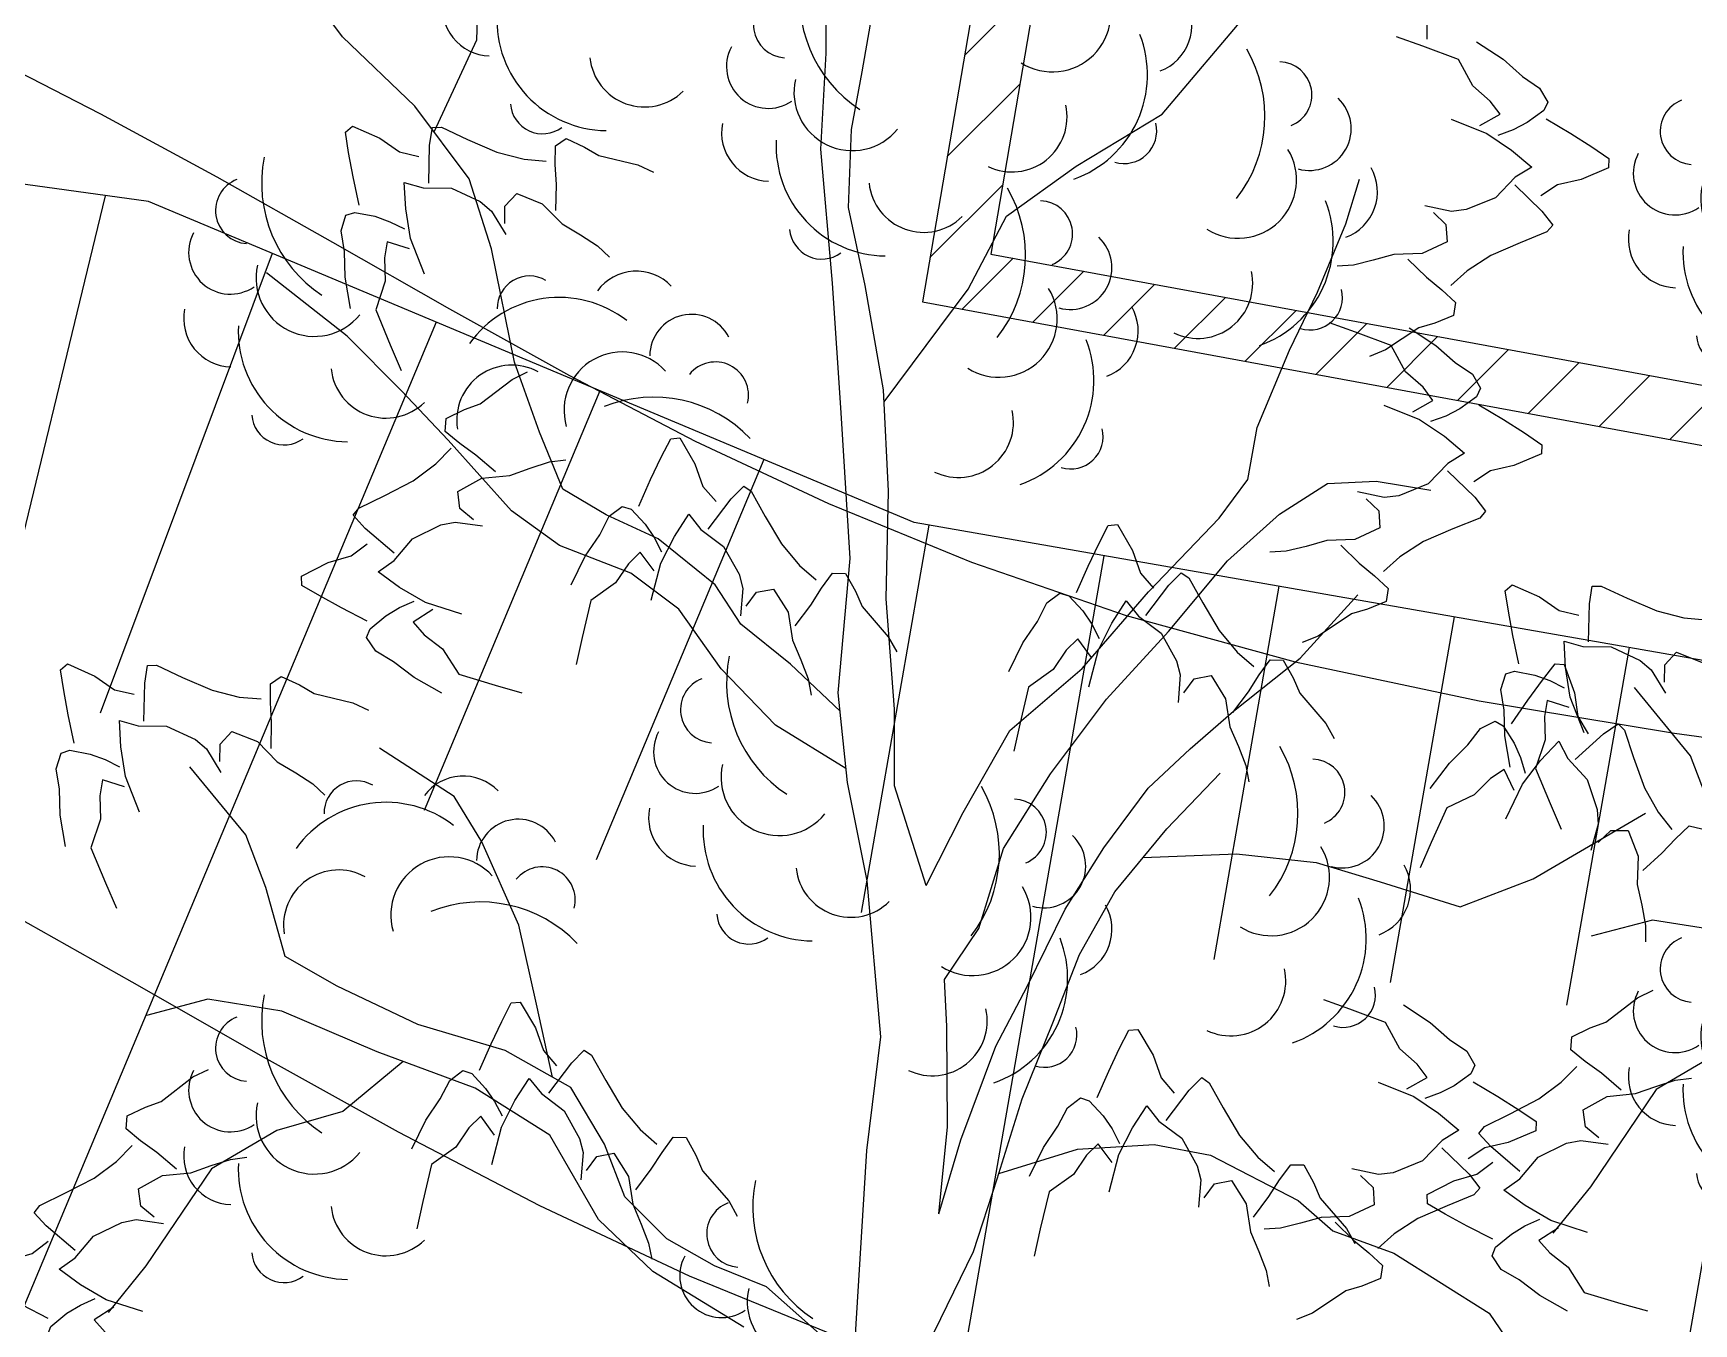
# Model space of a CAD drawing. Extents: x 524954 to 526204, y 9523489 to 9524010.
# Drawn here: x 525935.4 to 525942.4, y 9523756.75 to 9523762.2 of the extents above; entities that cross this region are included whole.
import ezdxf

# ---------------------------------------------------------------- set-up
doc = ezdxf.new("R2010")
doc.units = 0
doc.linetypes.add('ACAD_ISO12W100', pattern=[21, 12, -3, 0, -3, 0, -3])
for name, color, linetype in [('Arbre', 34, 'ACAD_ISO12W100'), ('Cloture', 7, 'Continuous'), ('CN_01_00', 3, 'Continuous'), ('CN_10_00', 1, 'Continuous'), ('Haut_Talus', 30, 'Continuous'), ('Murs', 1, 'Continuous'), ('Talus', 2, 'Continuous')]:
    doc.layers.add(name, color=color, linetype=linetype)

# ---------------------------------------------------------------- blocks, each defined once
blk = doc.blocks.new('v088')
at = {"linetype": 'Continuous'}
for p, q in [((-1.8121, 9.0349), (-1.7966, 9.483)), ((-0.337, 8.9787), (-0.339, 9.3704)), ((-0.1861, 8.901), (-0.1306, 9.2193)), ((-2.3783, 9.048), (-2.4742, 9.1766)), ((1.08, 8.7222), (1.4442, 9.1527)), ((-2.0737, 8.7558), (-2.3783, 9.048)), ((2.1801, 9.009), (2.0697, 9.0483)), ((2.1964, 9.1077), (2.1964, 9.0385)), ((-1.992, 8.6473), (-1.8121, 9.0349)), ((-0.3597, 8.574), (-0.337, 8.9787)), ((2.3301, 8.953), (2.1801, 9.009)), ((2.4064, 9.0272), (2.519, 8.9533)), ((-0.2308, 8.6575), (-0.1861, 8.901)), ((2.3912, 8.8412), (2.3301, 8.953)), ((2.519, 8.9533), (2.6006, 8.8814)), ((2.4646, 8.7765), (2.3912, 8.8412)), ((2.6006, 8.8814), (2.6731, 8.832)), ((2.6731, 8.832), (2.7077, 8.7725)), ((2.5067, 8.7213), (2.4646, 8.7765)), ((2.7077, 8.7725), (2.6907, 8.7368)), ((-1.8434, 8.4497), (-2.0737, 8.7558)), ((0.7177, 8.5032), (1.08, 8.7222)), ((2.2998, 8.7005), (2.4501, 8.6406)), ((2.421, 8.6735), (2.5067, 8.7213)), ((2.6907, 8.7368), (2.6207, 8.6861)), ((2.7005, 8.7027), (2.8047, 8.6399)), ((-2.3661, 8.6466), (-2.3369, 8.6719)), ((-2.3527, 8.5599), (-2.3661, 8.6466)), ((-2.3369, 8.6719), (-2.2212, 8.6209)), ((-2.2212, 8.6209), (-2.1379, 8.5634)), ((-2.0108, 8.5916), (-1.9993, 8.6654)), ((-1.9993, 8.6654), (-1.9613, 8.6665)), ((-1.9613, 8.6665), (-1.8509, 8.6153)), ((-1.4801, 8.5879), (-1.4347, 8.6192)), ((-1.4347, 8.6192), (-1.3575, 8.5833)), ((-0.2426, 8.3277), (-0.2308, 8.6575)), ((2.4501, 8.6406), (2.5548, 8.5702)), ((2.5609, 8.6554), (2.4969, 8.632)), ((2.6207, 8.6861), (2.5609, 8.6554)), ((2.8047, 8.6399), (2.8931, 8.5838)), ((-2.3334, 8.4571), (-2.3527, 8.5599)), ((-2.1379, 8.5634), (-2.0557, 8.544)), ((-2.0143, 8.4309), (-2.0108, 8.5916)), ((-1.8509, 8.6153), (-1.7269, 8.5617)), ((-1.7269, 8.5617), (-1.6118, 8.5324)), ((-1.4805, 8.509), (-1.4801, 8.5879)), ((-1.3575, 8.5833), (-1.2966, 8.547)), ((-0.3105, 8.0091), (-0.3597, 8.574)), ((2.5548, 8.5702), (2.6402, 8.4985)), ((2.8931, 8.5838), (2.9656, 8.5345)), ((-1.6118, 8.5324), (-1.519, 8.5242)), ((-1.4754, 8.4248), (-1.4805, 8.509)), ((-1.2966, 8.547), (-1.1322, 8.5082)), ((-1.1322, 8.5082), (-1.066, 8.4775)), ((0.4236, 8.2918), (0.7177, 8.5032)), ((2.6402, 8.4985), (2.5697, 8.4555)), ((2.9641, 8.4958), (2.8478, 8.4461)), ((2.9656, 8.5345), (2.9641, 8.4958)), ((-2.3082, 8.3381), (-2.3334, 8.4571)), ((-2.1178, 8.4334), (-2.0382, 8.4112)), ((-2.1118, 8.322), (-2.1178, 8.4334)), ((-2.0382, 8.4112), (-1.9184, 8.4092)), ((-1.9184, 8.4092), (-1.7971, 8.3529)), ((-1.7501, 8.1531), (-1.8434, 8.4497)), ((-1.4776, 8.3159), (-1.4754, 8.4248)), ((1.8546, 8.2596), (1.9129, 8.4473)), ((2.5697, 8.4555), (2.4865, 8.3693)), ((2.5678, 8.4245), (2.6828, 8.3123)), ((2.749, 8.4244), (2.6787, 8.3776)), ((2.8478, 8.4461), (2.749, 8.4244)), ((-1.7971, 8.3529), (-1.7497, 8.3134)), ((-1.6931, 8.3341), (-1.643, 8.3873)), ((-1.643, 8.3873), (-1.5356, 8.3441)), ((-1.5356, 8.3441), (-1.4515, 8.2595)), ((2.4865, 8.3693), (2.3625, 8.3191)), ((-2.384, 8.2298), (-2.3641, 8.2956)), ((-2.3641, 8.2956), (-2.3264, 8.3076)), ((-2.3264, 8.3076), (-2.2415, 8.291)), ((-2.2415, 8.291), (-2.1783, 8.2684)), ((-2.1783, 8.2684), (-2.1175, 8.2375)), ((-2.0919, 8.1974), (-2.1118, 8.322)), ((-1.7497, 8.3134), (-1.6897, 8.2145)), ((-1.6937, 8.2606), (-1.6931, 8.3341)), ((-0.1735, 7.9995), (-0.2426, 8.3277)), ((0.2621, 7.9837), (0.4236, 8.2918)), ((2.3013, 8.3113), (2.188, 8.335)), ((2.2245, 8.3065), (2.2778, 8.2559)), ((2.3625, 8.3191), (2.3013, 8.3113)), ((2.6828, 8.3123), (2.7289, 8.2536)), ((-2.3706, 8.1431), (-2.384, 8.2298)), ((-1.4515, 8.2595), (-1.374, 8.2128)), ((-1.374, 8.2128), (-1.3019, 8.1659)), ((1.7363, 7.971), (1.8546, 8.2596)), ((2.2778, 8.2559), (2.2824, 8.183)), ((2.7037, 8.225), (2.591, 8.1793)), ((2.7289, 8.2536), (2.7037, 8.225)), ((-2.3674, 8.0343), (-2.3706, 8.1431)), ((-2.1895, 8.1837), (-2.2011, 8.1153)), ((-2.0961, 8.1537), (-2.1895, 8.1837)), ((-2.0331, 8.0467), (-2.0919, 8.1974)), ((-1.6531, 7.6763), (-1.7501, 8.1531)), ((-1.3019, 8.1659), (-1.2515, 8.1184)), ((2.0584, 8.1303), (1.9713, 8.1055)), ((2.1776, 8.1339), (2.0584, 8.1303)), ((2.2824, 8.183), (2.1776, 8.1339)), ((2.591, 8.1793), (2.4672, 8.1253)), ((-2.2011, 8.1153), (-2.1982, 8.0174)), ((1.8878, 8.0848), (1.8187, 8.0804)), ((1.9713, 8.1055), (1.8878, 8.0848)), ((2.1174, 8.1109), (2.1954, 8.0349)), ((2.3672, 8.0611), (2.2979, 7.9989)), ((2.4672, 8.1253), (2.3672, 8.0611)), ((-2.3581, 7.786), (-2.6995, 8.0525)), ((-2.3445, 7.9016), (-2.3674, 8.0343)), ((-2.1982, 8.0174), (-2.2383, 7.8966)), ((-0.2742, 7.4626), (-0.3105, 8.0091)), ((-0.0959, 7.5596), (-0.1735, 7.9995)), ((2.1954, 8.0349), (2.2605, 7.9811)), ((-0.0934, 7.5087), (0.2621, 7.9837)), ((1.617, 7.726), (1.7363, 7.971)), ((2.2605, 7.9811), (2.3179, 7.927)), ((2.3179, 7.927), (2.3098, 7.8725)), ((-2.2383, 7.8966), (-2.1768, 7.7487)), ((2.3098, 7.8725), (2.2308, 7.8405)), ((-2.1294, 7.5544), (-2.3581, 7.786)), ((1.8965, 7.8022), (1.7861, 7.8414)), ((2.0465, 7.7461), (1.8965, 7.8022)), ((2.1627, 7.8208), (2.0222, 7.7271)), ((2.1227, 7.8203), (2.2353, 7.7465)), ((2.2308, 7.8405), (2.1627, 7.8208)), ((-2.1768, 7.7487), (-2.1302, 7.6412)), ((1.4808, 7.3998), (1.617, 7.726)), ((2.0222, 7.7271), (1.9545, 7.6997)), ((2.1075, 7.6343), (2.0465, 7.7461)), ((2.2353, 7.7465), (2.3169, 7.6746)), ((-1.5474, 7.38), (-1.6531, 7.6763)), ((2.3169, 7.6746), (2.3894, 7.6252)), ((-1.7972, 7.4997), (-1.6632, 7.6026)), ((-1.6632, 7.6026), (-1.5976, 7.6345)), ((2.1809, 7.5696), (2.1075, 7.6343)), ((2.223, 7.5144), (2.1809, 7.5696)), ((2.3894, 7.6252), (2.424, 7.5657)), ((-1.9323, 7.3471), (-2.1294, 7.5544)), ((-1.8638, 7.4754), (-1.7972, 7.4997)), ((-0.0745, 7.1309), (-0.0959, 7.5596)), ((2.1373, 7.4666), (2.223, 7.5144)), ((2.407, 7.5299), (2.337, 7.4793)), ((2.424, 7.5657), (2.407, 7.5299)), ((-1.9448, 7.3833), (-1.9404, 7.4382)), ((-1.9404, 7.4382), (-1.8638, 7.4754)), ((-0.2365, 6.8477), (-0.2742, 7.4626)), ((2.0162, 7.4937), (2.1664, 7.4338)), ((2.1664, 7.4338), (2.2711, 7.3633)), ((2.2772, 7.4485), (2.2132, 7.4252)), ((2.337, 7.4793), (2.2772, 7.4485)), ((2.4169, 7.4959), (2.521, 7.4331)), ((2.521, 7.4331), (2.6094, 7.377)), ((-1.8839, 7.3331), (-1.9448, 7.3833)), ((-1.4491, 7.1395), (-1.5474, 7.38)), ((1.4418, 7.1813), (1.4808, 7.3998)), ((2.2711, 7.3633), (2.3565, 7.2916)), ((2.6094, 7.377), (2.6819, 7.3276)), ((-1.985, 7.2461), (-1.9201, 7.3129)), ((-1.6648, 7.048), (-1.9323, 7.3471)), ((-1.8154, 7.2839), (-1.8839, 7.3331)), ((-1.0336, 7.2746), (-0.9936, 7.3527)), ((-0.9936, 7.3527), (-0.9551, 7.3561)), ((-0.9551, 7.3561), (-0.8913, 7.2468)), ((2.3565, 7.2916), (2.286, 7.2486)), ((2.6805, 7.289), (2.5641, 7.2392)), ((2.6819, 7.3276), (2.6805, 7.289)), ((-2.0805, 7.1754), (-1.985, 7.2461)), ((-1.7325, 7.2133), (-1.8154, 7.2839)), ((-1.6722, 7.1979), (-1.587, 7.2285)), ((-1.587, 7.2285), (-1.5051, 7.2548)), ((-1.5051, 7.2548), (-1.4365, 7.2638)), ((-1.0783, 7.18), (-1.0336, 7.2746)), ((-0.8913, 7.2468), (-0.8575, 7.1514)), ((2.286, 7.2486), (2.2028, 7.1624)), ((2.2841, 7.2177), (2.3991, 7.1055)), ((2.4653, 7.2176), (2.395, 7.1707)), ((2.5641, 7.2392), (2.4653, 7.2176)), ((-2.2004, 7.1132), (-2.0805, 7.1754)), ((-1.8923, 7.1303), (-1.791, 7.1862)), ((-1.791, 7.1862), (-1.6722, 7.1979)), ((-1.1277, 7.0688), (-1.0783, 7.18)), ((-0.8575, 7.1514), (-0.8023, 7.0875)), ((-0.7381, 7.0997), (-0.6855, 7.1528)), ((-0.6855, 7.1528), (-0.654, 7.1313)), ((1.3209, 7.0171), (1.4418, 7.1813)), ((1.5755, 7.0348), (1.778, 7.1634)), ((1.778, 7.1634), (1.983, 7.1739)), ((1.983, 7.1739), (2.2139, 7.1352)), ((2.2028, 7.1624), (2.0788, 7.1122)), ((-2.3098, 7.06), (-2.2004, 7.1132)), ((-1.8828, 7.0578), (-1.8923, 7.1303)), ((-1.2665, 7.0314), (-1.4491, 7.1395)), ((-0.8351, 6.9716), (-0.7381, 7.0997)), ((-0.654, 7.1313), (-0.5947, 7.0251)), ((-0.0837, 6.6768), (-0.0745, 7.1309)), ((2.0176, 7.1045), (1.9044, 7.1282)), ((1.9408, 7.0996), (1.9941, 7.049)), ((2.0788, 7.1122), (2.0176, 7.1045)), ((2.3991, 7.1055), (2.4452, 7.0467)), ((-2.333, 7.0298), (-2.3098, 7.06)), ((-2.283, 6.9743), (-2.333, 7.0298)), ((-1.8262, 7.0109), (-1.8828, 7.0578)), ((-1.4628, 6.9029), (-1.6648, 7.048)), ((-1.2925, 6.9474), (-1.2526, 7.0255)), ((-1.0467, 6.9303), (-1.2665, 7.0314)), ((-1.2526, 7.0255), (-1.1978, 7.0672)), ((-1.1978, 7.0672), (-1.1602, 7.0548)), ((-1.1602, 7.0548), (-1.1012, 6.9916)), ((-0.978, 6.9406), (-0.9175, 7.0343)), ((-0.9175, 7.0343), (-0.8661, 6.9697)), ((-0.5947, 7.0251), (-0.5257, 6.909)), ((1.0227, 6.7061), (1.3209, 7.0171)), ((1.3557, 6.8374), (1.5755, 7.0348)), ((1.9941, 7.049), (1.9988, 6.9761)), ((2.4201, 7.0181), (2.3073, 6.9725)), ((2.4452, 7.0467), (2.4201, 7.0181)), ((-2.1607, 6.8701), (-2.283, 6.9743)), ((-2.0833, 6.9307), (-1.963, 6.9891)), ((-1.963, 6.9891), (-1.9025, 7.0009)), ((-1.9025, 7.0009), (-1.7879, 6.9849)), ((-1.3538, 6.8575), (-1.2925, 6.9474)), ((-1.1012, 6.9916), (-1.0633, 6.9361)), ((-1.0349, 6.828), (-0.978, 6.9406)), ((-0.8661, 6.9697), (-0.7702, 6.8978)), ((0.8128, 6.9092), (0.8527, 6.9872)), ((0.8527, 6.9872), (0.8913, 6.9906)), ((0.8913, 6.9906), (0.9551, 6.8814)), ((1.9988, 6.9761), (1.8939, 6.9271)), ((2.3073, 6.9725), (2.1835, 6.9184)), ((-2.3415, 6.858), (-2.2745, 6.9095)), ((-2.1606, 6.8391), (-2.0833, 6.9307)), ((-1.1618, 6.7848), (-1.4628, 6.9029)), ((-1.122, 6.8741), (-1.1715, 6.8255)), ((-1.0639, 6.7951), (-1.122, 6.8741)), ((-1.0633, 6.9361), (-1.0322, 6.8755)), ((-0.8063, 6.7363), (-1.0467, 6.9303)), ((-0.7702, 6.8978), (-0.705, 6.781)), ((-0.5257, 6.909), (-0.4496, 6.8178)), ((0.7681, 6.8145), (0.8128, 6.9092)), ((0.9551, 6.8814), (0.9888, 6.786)), ((1.6041, 6.8779), (1.535, 6.8736)), ((1.6876, 6.8986), (1.6041, 6.8779)), ((1.7747, 6.9234), (1.6876, 6.8986)), ((1.8939, 6.9271), (1.7747, 6.9234)), ((1.8337, 6.904), (1.9118, 6.828)), ((2.1835, 6.9184), (2.0835, 6.8543)), ((-2.5514, 6.7723), (-2.4387, 6.8298)), ((-2.4387, 6.8298), (-2.3415, 6.858)), ((-2.228, 6.7914), (-2.1606, 6.8391)), ((-1.413, 6.7366), (-1.3538, 6.8575)), ((-1.1715, 6.8255), (-1.2266, 6.7446)), ((-1.0757, 6.6715), (-1.0349, 6.828)), ((-0.4496, 6.8178), (-0.3793, 6.7567)), ((-0.2869, 6.2807), (-0.2365, 6.8477)), ((0.7187, 6.7034), (0.7681, 6.8145)), ((1.107, 6.54), (1.3557, 6.8374)), ((1.9118, 6.828), (1.9768, 6.7743)), ((2.0835, 6.8543), (2.0142, 6.7921)), ((-2.5502, 6.7337), (-2.5514, 6.7723)), ((-2.4746, 6.6893), (-2.5502, 6.7337)), ((-2.1379, 6.7256), (-2.228, 6.7914)), ((-1.2266, 6.7446), (-1.3299, 6.6702)), ((-0.9597, 6.6336), (-1.1618, 6.7848)), ((-0.6972, 6.5707), (-0.8063, 6.7363)), ((-0.705, 6.781), (-0.6897, 6.7213)), ((-0.357, 6.7218), (-0.3104, 6.7855)), ((-0.3104, 6.7855), (-0.2553, 6.7842)), ((-0.2553, 6.7842), (-0.2138, 6.7099)), ((0.9888, 6.786), (1.0441, 6.7221)), ((1.0112, 6.6062), (1.1083, 6.7343)), ((1.1083, 6.7343), (1.1609, 6.7873)), ((1.1609, 6.7873), (1.1923, 6.7659)), ((1.1923, 6.7659), (1.2517, 6.6597)), ((1.9768, 6.7743), (2.0342, 6.7201)), ((-2.3827, 6.6392), (-2.4746, 6.6893)), ((-2.1384, 6.6402), (-2.076, 6.6678)), ((-2.0288, 6.6624), (-2.1379, 6.7256)), ((-1.8748, 6.6127), (-2.0288, 6.6624)), ((-1.3299, 6.6702), (-1.3669, 6.5144)), ((-0.6897, 6.7213), (-0.6991, 6.6059)), ((-0.6753, 6.6457), (-0.6318, 6.7049)), ((-0.6318, 6.7049), (-0.56, 6.7185)), ((-0.56, 6.7185), (-0.4983, 6.6206)), ((-0.4022, 6.6506), (-0.357, 6.7218)), ((-0.2138, 6.7099), (-0.1857, 6.6447)), ((-0.0491, 6.2111), (-0.0837, 6.6768)), ((0.5538, 6.582), (0.5938, 6.6601)), ((0.5938, 6.6601), (0.6485, 6.7018)), ((0.6485, 6.7018), (0.6861, 6.6893)), ((0.6861, 6.6893), (0.7451, 6.6262)), ((0.7433, 6.3831), (1.0227, 6.7061)), ((0.8684, 6.5752), (0.9289, 6.6689)), ((0.9289, 6.6689), (0.9803, 6.6043)), ((1.2517, 6.6597), (1.3207, 6.5436)), ((1.6628, 6.4272), (1.906, 6.6935)), ((2.0261, 6.6656), (1.9472, 6.6337)), ((2.0342, 6.7201), (2.0261, 6.6656)), ((-2.2745, 6.5836), (-2.3827, 6.6392)), ((-2.2624, 6.5503), (-2.1959, 6.6055)), ((-2.1959, 6.6055), (-2.1384, 6.6402)), ((-1.9976, 6.6315), (-2.0798, 6.5781)), ((-0.7803, 6.3824), (-0.9597, 6.6336)), ((-0.4983, 6.6206), (-0.4798, 6.5027)), ((-0.4679, 6.5637), (-0.4022, 6.6506)), ((-0.1857, 6.6447), (-0.0753, 6.5169)), ((0.7451, 6.6262), (0.7831, 6.5707)), ((0.9803, 6.6043), (1.0762, 6.5324)), ((1.879, 6.6139), (1.7385, 6.5203)), ((1.9472, 6.6337), (1.879, 6.6139)), ((-2.2769, 6.5134), (-2.2624, 6.5503)), ((-2.0798, 6.5781), (-2.0342, 6.5259)), ((-2.0342, 6.5259), (-1.9565, 6.4662)), ((-0.4884, 6.4009), (-0.6972, 6.5707)), ((-0.0753, 6.5169), (-0.0397, 6.4532)), ((0.4926, 6.4921), (0.5538, 6.582)), ((0.7831, 6.5707), (0.8142, 6.5101)), ((0.8114, 6.4626), (0.8684, 6.5752)), ((0.8455, 6.2546), (1.107, 6.54)), ((1.0762, 6.5324), (1.1414, 6.4156)), ((1.3207, 6.5436), (1.3968, 6.4523)), ((1.7385, 6.5203), (1.6708, 6.4929)), ((-2.2384, 6.4564), (-2.2769, 6.5134)), ((-2.1628, 6.412), (-2.2384, 6.4564)), ((-1.9565, 6.4662), (-1.8881, 6.3588)), ((-1.3669, 6.5144), (-1.3922, 6.3999)), ((-0.4798, 6.5027), (-0.4444, 6.4194)), ((0.4333, 6.3712), (0.4926, 6.4921)), ((0.6749, 6.4601), (0.6198, 6.3792)), ((0.7244, 6.5087), (0.6749, 6.4601)), ((0.7824, 6.4297), (0.7244, 6.5087)), ((0.7707, 6.306), (0.8114, 6.4626)), ((1.3968, 6.4523), (1.4671, 6.3913)), ((-3.5682, 6.3771), (-3.539, 6.4025)), ((-3.5548, 6.2904), (-3.5682, 6.3771)), ((-3.539, 6.4025), (-3.4232, 6.3514)), ((-3.2129, 6.3221), (-3.2014, 6.3959)), ((-3.2014, 6.3959), (-3.1633, 6.397)), ((-3.1633, 6.397), (-3.053, 6.3458)), ((-2.0765, 6.3457), (-2.1628, 6.412)), ((-0.5514, 6.1446), (-0.7803, 6.3824)), ((-0.2789, 6.2036), (-0.4884, 6.4009)), ((-0.4444, 6.4194), (-0.4135, 6.3391)), ((0.4379, 6.1217), (0.7433, 6.3831)), ((0.6198, 6.3792), (0.5164, 6.3047)), ((1.1414, 6.4156), (1.1567, 6.3559)), ((1.3814, 6.2037), (1.6628, 6.4272)), ((1.4894, 6.3564), (1.536, 6.4201)), ((1.536, 6.4201), (1.5911, 6.4188)), ((1.5911, 6.4188), (1.6326, 6.3444)), ((2.6849, 6.3343), (2.7388, 6.4036)), ((2.7388, 6.4036), (2.7772, 6.3997)), ((2.7772, 6.3997), (2.8196, 6.2805)), ((-3.4232, 6.3514), (-3.3399, 6.2939)), ((-3.2164, 6.1615), (-3.2129, 6.3221)), ((-3.053, 6.3458), (-2.929, 6.2922)), ((-2.6826, 6.2395), (-2.6821, 6.3185)), ((-2.6821, 6.3185), (-2.6368, 6.3497)), ((-2.6368, 6.3497), (-2.5596, 6.3138)), ((-2.5596, 6.3138), (-2.4986, 6.2775)), ((-1.9592, 6.2797), (-2.0765, 6.3457)), ((-1.8881, 6.3588), (-1.7347, 6.313)), ((-1.7347, 6.313), (-1.6219, 6.2812)), ((-0.4135, 6.3391), (-0.4006, 6.2711)), ((1.1567, 6.3559), (1.1472, 6.2405)), ((1.171, 6.2803), (1.2146, 6.3394)), ((1.2146, 6.3394), (1.2864, 6.3531)), ((1.2864, 6.3531), (1.3481, 6.2552)), ((1.4442, 6.2852), (1.4894, 6.3564)), ((1.6326, 6.3444), (1.6606, 6.2793)), ((2.6234, 6.2497), (2.6849, 6.3343)), ((-3.5355, 6.1876), (-3.5548, 6.2904)), ((-3.3399, 6.2939), (-3.2577, 6.2746)), ((-2.929, 6.2922), (-2.8139, 6.2629)), ((-2.8139, 6.2629), (-2.7211, 6.2547)), ((-2.6774, 6.1553), (-2.6826, 6.2395)), ((-2.4986, 6.2775), (-2.3343, 6.2387)), ((-2.3343, 6.2387), (-2.2681, 6.208)), ((-0.2479, 5.9022), (-0.2869, 6.2807)), ((0.5164, 6.3047), (0.4795, 6.1489)), ((0.6096, 5.9388), (0.8455, 6.2546)), ((1.3481, 6.2552), (1.3665, 6.1373)), ((1.3784, 6.1983), (1.4442, 6.2852)), ((1.6606, 6.2793), (1.771, 6.1515)), ((2.5541, 6.1497), (2.6234, 6.2497)), ((2.8196, 6.2805), (2.8349, 6.1805)), ((-3.5103, 6.0686), (-3.5355, 6.1876)), ((-0.0486, 5.8877), (-0.0491, 6.2111)), ((1.1982, 6.0444), (1.3814, 6.2037)), ((2.8349, 6.1805), (2.8773, 6.1074)), ((-3.3198, 6.1639), (-3.2403, 6.1417)), ((-3.3139, 6.0525), (-3.3198, 6.1639)), ((-3.2403, 6.1417), (-3.1205, 6.1398)), ((-3.1205, 6.1398), (-2.9991, 6.0834)), ((-2.8952, 6.0647), (-2.845, 6.1178)), ((-2.845, 6.1178), (-2.7377, 6.0747)), ((-2.6797, 6.0464), (-2.6774, 6.1553)), ((-0.2539, 5.9607), (-0.5514, 6.1446)), ((0.2399, 5.7756), (0.4379, 6.1217)), ((0.4795, 6.1489), (0.4542, 6.0345)), ((1.3665, 6.1373), (1.4019, 6.054)), ((1.771, 6.1515), (1.8066, 6.0878)), ((2.3695, 6.0612), (2.4234, 6.1305)), ((2.4234, 6.1305), (2.4849, 6.1612)), ((2.4849, 6.1612), (2.5195, 6.142)), ((2.5195, 6.142), (2.5657, 6.0689)), ((2.8234, 5.9997), (2.9427, 6.1074)), ((2.9427, 6.1074), (3.0042, 6.1497)), ((3.0042, 6.1497), (3.0311, 6.1228)), ((3.0311, 6.1228), (3.0696, 6.0074)), ((-3.5861, 5.9603), (-3.5662, 6.0262)), ((-3.5662, 6.0262), (-3.5284, 6.0381)), ((-3.5284, 6.0381), (-3.4436, 6.0215)), ((-3.294, 5.9279), (-3.3139, 6.0525)), ((-2.9991, 6.0834), (-2.9517, 6.044)), ((-2.9517, 6.044), (-2.8917, 5.945)), ((-2.8958, 5.9912), (-2.8952, 6.0647)), ((-2.7377, 6.0747), (-2.6536, 5.99)), ((-1.9071, 5.8427), (-2.2223, 6.0475)), ((1.0213, 5.879), (1.1982, 6.0444)), ((1.4019, 6.054), (1.4328, 5.9737)), ((2.2926, 5.9843), (2.3695, 6.0612)), ((2.5657, 6.0689), (2.5926, 6.0074)), ((2.6772, 5.9958), (2.7542, 6.0766)), ((2.7542, 6.0766), (2.7926, 6.0035)), ((-3.5727, 5.8736), (-3.5861, 5.9603)), ((-3.4436, 6.0215), (-3.3804, 5.9989)), ((-3.3804, 5.9989), (-3.3196, 5.968)), ((-2.7868, 5.6812), (-3.0229, 5.9686)), ((-2.6536, 5.99), (-2.576, 5.9433)), ((1.4328, 5.9737), (1.4458, 5.9057)), ((2.2118, 5.8766), (2.2926, 5.9843)), ((2.5234, 5.9574), (2.4657, 5.9189)), ((2.5657, 5.8689), (2.5234, 5.9574)), ((2.5926, 6.0074), (2.6118, 5.942)), ((2.6003, 5.8958), (2.6772, 5.9958)), ((2.7926, 6.0035), (2.8734, 5.9151)), ((3.0696, 6.0074), (3.1158, 5.8804)), ((-3.3915, 5.9142), (-3.4031, 5.8459)), ((-3.2981, 5.8843), (-3.3915, 5.9142)), ((-3.2352, 5.7773), (-3.294, 5.9279)), ((-2.576, 5.9433), (-2.5039, 5.8964)), ((-2.5039, 5.8964), (-2.4536, 5.8489)), ((-0.1646, 5.4873), (-0.2479, 5.9022)), ((0.0846, 5.4676), (-0.0486, 5.8877)), ((0.4109, 5.6237), (0.6096, 5.9388)), ((1.0995, 5.7065), (1.3247, 5.9413)), ((2.4657, 5.9189), (2.3964, 5.8497)), ((2.5311, 5.7497), (2.6003, 5.8958)), ((2.8734, 5.9151), (2.9157, 5.7881)), ((-3.5695, 5.7648), (-3.5727, 5.8736)), ((-3.4031, 5.8459), (-3.4003, 5.748)), ((-1.7911, 5.6523), (-1.9071, 5.8427)), ((0.8338, 5.6263), (1.0213, 5.879)), ((2.3964, 5.8497), (2.281, 5.7958)), ((3.1158, 5.8804), (3.1734, 5.7766)), ((-3.5466, 5.6322), (-3.5695, 5.7648)), ((-3.4003, 5.748), (-3.4403, 5.6271)), ((0.0846, 5.4676), (0.2399, 5.7756)), ((2.281, 5.7958), (2.2156, 5.6496)), ((2.6462, 5.4963), (3.1193, 5.7735)), ((2.9157, 5.7881), (2.9196, 5.7266)), ((3.1734, 5.7766), (3.2311, 5.7035)), ((-2.7013, 5.4591), (-2.7868, 5.6812)), ((0.8812, 5.4407), (1.0995, 5.7065)), ((2.9196, 5.7266), (2.8888, 5.615)), ((2.9196, 5.6496), (2.9734, 5.6996)), ((2.9734, 5.6996), (3.0465, 5.6996)), ((3.0465, 5.6996), (3.0888, 5.5919)), ((3.2465, 5.665), (3.3042, 5.7189)), ((3.3042, 5.7189), (3.3581, 5.7073)), ((-3.4403, 5.6271), (-3.3789, 5.4792)), ((-1.6346, 5.3011), (-1.7911, 5.6523)), ((0.3061, 5.2857), (0.4109, 5.6237)), ((0.6713, 5.3679), (0.8338, 5.6263)), ((2.2156, 5.6496), (2.1695, 5.5419)), ((3.1888, 5.6035), (3.2465, 5.665)), ((1.0006, 5.5861), (1.394, 5.6007)), ((1.394, 5.6007), (1.7306, 5.5642)), ((1.7306, 5.5642), (1.9997, 5.4827)), ((3.0888, 5.5919), (3.085, 5.4727)), ((3.1081, 5.5304), (3.1888, 5.6035)), ((-3.3789, 5.4792), (-3.3323, 5.3717)), ((-0.1073, 4.8293), (-0.1646, 5.4873)), ((1.9997, 5.4827), (2.3377, 5.3779)), ((2.3377, 5.3779), (2.6462, 5.4963)), ((3.085, 5.4727), (3.1042, 5.3842)), ((-2.6206, 5.1685), (-2.7013, 5.4591)), ((0.7312, 5.1764), (0.8812, 5.4407)), ((0.5102, 5.0412), (0.6713, 5.3679)), ((3.1042, 5.3842), (3.1196, 5.2996)), ((-1.5592, 4.9668), (-1.6346, 5.3011)), ((0.1613, 5.0712), (0.3061, 5.2857)), ((3.1196, 5.2996), (3.1196, 5.2304)), ((-2.4003, 5.0425), (-2.6206, 5.1685)), ((0.6191, 4.888), (0.7312, 5.1764)), ((0.1717, 4.8724), (0.1613, 5.0712)), ((-2.9464, 4.9876), (-3.2062, 4.92)), ((-2.6344, 4.9381), (-2.9464, 4.9876)), ((-2.0611, 4.8817), (-2.4003, 5.0425)), ((-1.6668, 4.9726), (-1.6283, 4.976)), ((-1.6283, 4.976), (-1.5645, 4.8667)), ((0.3786, 4.7897), (0.5102, 5.0412)), ((1.8724, 4.9461), (1.762, 4.9854)), ((-2.2328, 4.7662), (-2.6344, 4.9381)), ((-1.7068, 4.8945), (-1.6668, 4.9726)), ((-1.4917, 4.6586), (-1.5592, 4.9668)), ((2.0224, 4.89), (1.8724, 4.9461)), ((2.0987, 4.9642), (2.2113, 4.8904)), ((-1.6919, 4.7713), (-2.0611, 4.8817)), ((-1.7514, 4.7999), (-1.7068, 4.8945)), ((-1.5645, 4.8667), (-1.5307, 4.7714)), ((0.1743, 4.4496), (0.1717, 4.8724)), ((0.489, 4.5681), (0.6191, 4.888)), ((0.8993, 4.7791), (0.9393, 4.8572)), ((0.9393, 4.8572), (0.9778, 4.8606)), ((0.9778, 4.8606), (1.0416, 4.7513)), ((2.0834, 4.7783), (2.0224, 4.89)), ((2.2113, 4.8904), (2.2929, 4.8185)), ((-1.8192, 4.6131), (-2.2328, 4.7662)), ((-1.8008, 4.6887), (-1.7514, 4.7999)), ((-1.415, 4.6154), (-1.6919, 4.7713)), ((-1.5307, 4.7714), (-1.4755, 4.7074)), ((-1.4112, 4.7196), (-1.3587, 4.7727)), ((-1.3587, 4.7727), (-1.3272, 4.7513)), ((-0.1657, 4.3492), (-0.1073, 4.8293)), ((0.2314, 4.3948), (0.3786, 4.7897)), ((0.8546, 4.6845), (0.8993, 4.7791)), ((2.1569, 4.7135), (2.0834, 4.7783)), ((2.2929, 4.8185), (2.3654, 4.7691)), ((2.3654, 4.7691), (2.4, 4.7096)), ((-2.1227, 4.7254), (-2.3768, 4.5144)), ((-1.5083, 4.5916), (-1.4112, 4.7196)), ((-1.3272, 4.7513), (-1.2679, 4.6451)), ((1.0416, 4.7513), (1.0754, 4.656)), ((2.1989, 4.6584), (2.1569, 4.7135)), ((2.4, 4.7096), (2.383, 4.6739)), ((-3.1435, 4.5571), (-3.0095, 4.66)), ((-3.0095, 4.66), (-2.9439, 4.6918)), ((-1.9657, 4.5674), (-1.9257, 4.6454)), ((-1.9257, 4.6454), (-1.871, 4.6871)), ((-1.871, 4.6871), (-1.8334, 4.6747)), ((-1.8334, 4.6747), (-1.7744, 4.6115)), ((-1.6512, 4.5605), (-1.5907, 4.6542)), ((-1.5907, 4.6542), (-1.5392, 4.5896)), ((-1.2679, 4.6451), (-1.1988, 4.529)), ((0.8053, 4.5733), (0.8546, 4.6845)), ((1.0754, 4.656), (1.1306, 4.592)), ((1.1948, 4.6042), (1.2474, 4.6573)), ((1.2474, 4.6573), (1.2789, 4.6359)), ((1.2789, 4.6359), (1.3382, 4.5297)), ((1.9921, 4.6376), (2.1424, 4.5777)), ((2.1133, 4.6106), (2.1989, 4.6584)), ((2.383, 4.6739), (2.3129, 4.6232)), ((2.3928, 4.6398), (2.497, 4.577)), ((-3.2101, 4.5328), (-3.1435, 4.5571)), ((-2.0269, 4.4774), (-1.9657, 4.5674)), ((-1.5041, 4.4145), (-1.8192, 4.6131)), ((-1.7744, 4.6115), (-1.7365, 4.5561)), ((-1.7365, 4.5561), (-1.7054, 4.4954)), ((-1.7081, 4.4479), (-1.6512, 4.5605)), ((-1.5392, 4.5896), (-1.4434, 4.5178)), ((-1.2732, 4.3758), (-1.415, 4.6154)), ((0.3841, 4.2301), (0.489, 4.5681)), ((0.6804, 4.53), (0.7351, 4.5718)), ((0.7351, 4.5718), (0.7727, 4.5593)), ((0.7727, 4.5593), (0.8317, 4.4961)), ((1.0978, 4.4762), (1.1948, 4.6042)), ((2.1424, 4.5777), (2.247, 4.5072)), ((2.2532, 4.5924), (2.1892, 4.5691)), ((2.3129, 4.6232), (2.2532, 4.5924)), ((2.497, 4.577), (2.5853, 4.5209)), ((-3.2911, 4.4407), (-3.2867, 4.4956)), ((-3.2867, 4.4956), (-3.2101, 4.5328)), ((-2.3768, 4.5144), (-2.655, 4.434)), ((-1.7952, 4.494), (-1.8447, 4.4455)), ((-1.7371, 4.415), (-1.7952, 4.494)), ((-1.4434, 4.5178), (-1.3781, 4.401)), ((-1.1988, 4.529), (-1.1228, 4.4377)), ((0.6404, 4.452), (0.6804, 4.53)), ((0.8317, 4.4961), (0.8696, 4.4407)), ((0.9549, 4.4451), (1.0154, 4.5388)), ((1.0154, 4.5388), (1.0668, 4.4742)), ((1.3382, 4.5297), (1.4072, 4.4136)), ((2.247, 4.5072), (2.3325, 4.4356)), ((2.5853, 4.5209), (2.6578, 4.4715)), ((-3.2303, 4.3905), (-3.2911, 4.4407)), ((-2.655, 4.434), (-2.9315, 4.2727)), ((-2.0862, 4.3565), (-2.0269, 4.4774)), ((-1.8447, 4.4455), (-1.8998, 4.3645)), ((-1.7488, 4.2914), (-1.7081, 4.4479)), ((-1.2976, 4.0581), (-1.5041, 4.4145)), ((-1.1228, 4.4377), (-1.0524, 4.3767)), ((0.1384, 4.0819), (0.1743, 4.4496)), ((0.5791, 4.362), (0.6404, 4.452)), ((0.8696, 4.4407), (0.9007, 4.38)), ((0.898, 4.3325), (0.9549, 4.4451)), ((1.0668, 4.4742), (1.1627, 4.4024)), ((2.3325, 4.4356), (2.262, 4.3926)), ((2.6564, 4.4329), (2.5401, 4.3831)), ((2.6578, 4.4715), (2.6564, 4.4329)), ((-3.3314, 4.3035), (-3.2664, 4.3702)), ((-3.1617, 4.3413), (-3.2303, 4.3905)), ((-1.8998, 4.3645), (-2.0031, 4.2901)), ((-1.3781, 4.401), (-1.3629, 4.3412)), ((-1.1877, 4.1537), (-1.2732, 4.3758)), ((-1.0302, 4.3418), (-0.9835, 4.4054)), ((-0.9835, 4.4054), (-0.9285, 4.4041)), ((-0.9285, 4.4041), (-0.8869, 4.3298)), ((-0.2169, 3.5272), (-0.1657, 4.3492)), ((0.1384, 4.0819), (0.2314, 4.3948)), ((0.3911, 4.2526), (0.7235, 4.3553)), ((0.5199, 4.2411), (0.5791, 4.362)), ((0.7235, 4.3553), (1.0465, 4.3745)), ((0.8109, 4.3786), (0.7614, 4.3301)), ((0.869, 4.2996), (0.8109, 4.3786)), ((1.0465, 4.3745), (1.2838, 4.3297)), ((1.1627, 4.4024), (1.228, 4.2856)), ((1.4072, 4.4136), (1.4833, 4.3223)), ((2.262, 4.3926), (2.1788, 4.3064)), ((2.2601, 4.3616), (2.3751, 4.2494)), ((2.4412, 4.3615), (2.371, 4.3146)), ((2.5401, 4.3831), (2.4412, 4.3615)), ((-3.4268, 4.2328), (-3.3314, 4.3035)), ((-3.0788, 4.2707), (-3.1617, 4.3413)), ((-3.0186, 4.2553), (-2.9333, 4.2859)), ((-2.9333, 4.2859), (-2.8514, 4.3121)), ((-2.8514, 4.3121), (-2.7828, 4.3211)), ((-2.0031, 4.2901), (-2.0401, 4.1343)), ((-1.3629, 4.3412), (-1.3723, 4.2259)), ((-1.3485, 4.2656), (-1.3049, 4.3248)), ((-1.3049, 4.3248), (-1.2331, 4.3384)), ((-1.2331, 4.3384), (-1.1715, 4.2405)), ((-1.0754, 4.2705), (-1.0302, 4.3418)), ((-0.8869, 4.3298), (-0.8589, 4.2646)), ((0.7614, 4.3301), (0.7063, 4.2491)), ((0.8572, 4.176), (0.898, 4.3325)), ((1.228, 4.2856), (1.2432, 4.2258)), ((1.2838, 4.3297), (1.6547, 4.1385)), ((1.4833, 4.3223), (1.5536, 4.2613)), ((1.5759, 4.2264), (1.6226, 4.29)), ((1.6226, 4.29), (1.6776, 4.2887)), ((1.6776, 4.2887), (1.7191, 4.2144)), ((2.1788, 4.3064), (2.0548, 4.2561)), ((-3.5467, 4.1705), (-3.4268, 4.2328)), ((-3.2386, 4.1877), (-3.1373, 4.2436)), ((-2.9315, 4.2727), (-3.209, 3.8627)), ((-3.1373, 4.2436), (-3.0186, 4.2553)), ((-1.1715, 4.2405), (-1.153, 4.1227)), ((-1.1411, 4.1837), (-1.0754, 4.2705)), ((-0.8589, 4.2646), (-0.7485, 4.1368)), ((0.2848, 3.9233), (0.3841, 4.2301)), ((0.7063, 4.2491), (0.603, 4.1747)), ((1.2432, 4.2258), (1.2338, 4.1105)), ((1.2576, 4.1502), (1.3011, 4.2094)), ((1.3011, 4.2094), (1.373, 4.223)), ((1.373, 4.223), (1.4346, 4.1251)), ((1.5307, 4.1551), (1.5759, 4.2264)), ((1.7191, 4.2144), (1.7472, 4.1493)), ((1.9936, 4.2484), (1.8803, 4.2721)), ((1.9168, 4.2436), (1.9701, 4.193)), ((2.0548, 4.2561), (1.9936, 4.2484)), ((2.3751, 4.2494), (2.4212, 4.1906)), ((-3.6561, 4.1174), (-3.5467, 4.1705)), ((-3.2291, 4.1152), (-3.2386, 4.1877)), ((-2.0401, 4.1343), (-2.0653, 4.0199)), ((-1.0099, 3.9771), (-1.1877, 4.1537)), ((-0.7485, 4.1368), (-0.7129, 4.0731)), ((0.603, 4.1747), (0.566, 4.0189)), ((1.465, 4.0683), (1.5307, 4.1551)), ((1.6547, 4.1385), (1.8004, 4.0109)), ((1.7472, 4.1493), (1.8576, 4.0214)), ((1.9701, 4.193), (1.9747, 4.12)), ((2.396, 4.1621), (2.2833, 4.1164)), ((2.4212, 4.1906), (2.396, 4.1621)), ((-3.6793, 4.0872), (-3.6561, 4.1174)), ((-3.6294, 4.0317), (-3.6793, 4.0872)), ((-3.1725, 4.0683), (-3.2291, 4.1152)), ((-1.153, 4.1227), (-1.1176, 4.0393)), ((1.4346, 4.1251), (1.4531, 4.0073)), ((1.7506, 4.0673), (1.6636, 4.0426)), ((1.8699, 4.071), (1.7506, 4.0673)), ((1.9747, 4.12), (1.8699, 4.071)), ((2.2833, 4.1164), (2.1595, 4.0623)), ((-3.5071, 3.9275), (-3.6294, 4.0317)), ((-3.4297, 3.988), (-3.3093, 4.0465)), ((-3.3093, 4.0465), (-3.2488, 4.0583)), ((-3.2488, 4.0583), (-3.1342, 4.0423)), ((-1.0692, 3.839), (-1.2976, 4.0581)), ((-1.1176, 4.0393), (-1.0867, 3.9591)), ((0.566, 4.0189), (0.5407, 3.9045)), ((1.4531, 4.0073), (1.4885, 3.9239)), ((1.5801, 4.0219), (1.511, 4.0175)), ((1.6636, 4.0426), (1.5801, 4.0219)), ((1.8004, 4.0109), (2.0573, 3.9168)), ((1.8097, 4.0479), (1.8877, 3.9719)), ((1.8576, 4.0214), (1.8932, 3.9577)), ((2.0595, 3.9982), (1.9902, 3.936)), ((2.1595, 4.0623), (2.0595, 3.9982)), ((-3.6878, 3.9154), (-3.6208, 3.9668)), ((-3.5069, 3.8964), (-3.4297, 3.988)), ((-1.0867, 3.9591), (-1.0738, 3.891)), ((-0.8085, 3.8631), (-1.0099, 3.9771)), ((1.8877, 3.9719), (1.9528, 3.9182)), ((-3.8977, 3.8297), (-3.785, 3.8871)), ((-3.785, 3.8871), (-3.6878, 3.9154)), ((-3.5743, 3.8488), (-3.5069, 3.8964)), ((-3.209, 3.8627), (-3.3666, 3.6666)), ((-0.589, 3.7744), (-0.8085, 3.8631)), ((0.1177, 3.584), (0.2848, 3.9233)), ((1.4885, 3.9239), (1.5194, 3.8437)), ((1.9528, 3.9182), (2.0102, 3.864)), ((2.0102, 3.864), (2.002, 3.8096)), ((2.0573, 3.9168), (2.4606, 3.664)), ((-3.8965, 3.791), (-3.8977, 3.8297)), ((-3.8209, 3.7466), (-3.8965, 3.791)), ((-3.4842, 3.783), (-3.5743, 3.8488)), ((-0.6849, 3.6045), (-1.0692, 3.839)), ((1.5194, 3.8437), (1.5323, 3.7756)), ((2.002, 3.8096), (1.9231, 3.7776)), ((-3.729, 3.6966), (-3.8209, 3.7466)), ((-3.4847, 3.6976), (-3.4223, 3.7252)), ((-3.3751, 3.7197), (-3.4842, 3.783)), ((-3.2212, 3.6701), (-3.3751, 3.7197)), ((-0.2343, 3.4611), (-0.589, 3.7744)), ((1.855, 3.7579), (1.7144, 3.6642)), ((1.9231, 3.7776), (1.855, 3.7579)), ((-3.6208, 3.641), (-3.729, 3.6966)), ((-3.6087, 3.6076), (-3.5422, 3.6629)), ((-3.5422, 3.6629), (-3.4847, 3.6976)), ((-3.3439, 3.6889), (-3.4261, 3.6355)), ((1.7144, 3.6642), (1.6468, 3.6368)), ((2.4606, 3.664), (2.589, 3.4739)), ((-3.6232, 3.5708), (-3.6087, 3.6076)), ((-3.4261, 3.6355), (-3.3805, 3.5833)), ((-3.3805, 3.5833), (-3.3028, 3.5236)), ((-3.5847, 3.5138), (-3.6232, 3.5708)), ((-3.5091, 3.4694), (-3.5847, 3.5138)), ((-3.3028, 3.5236), (-3.2344, 3.4162)), ((-3.4228, 3.4031), (-3.5091, 3.4694)), ((-3.3055, 3.337), (-3.4228, 3.4031)), ((-3.2344, 3.4162), (-3.081, 3.3703)), ((-3.081, 3.3703), (-2.9682, 3.3386))]:
    blk.add_line(p, q, dxfattribs=at)
for centre, major_axis, start_param, end_param in [((0.1148, 9.2139), (-0.3995, 0.3995), 0.587708, 1.773422), ((0.617, 9.1466), (-0.1741, 0.1741), 1.793126, 4.475865), ((-1.7527, 9.1724), (-0.1445, 0.1445), 0.590553, 2.325666), ((-0.5045, 9.0993), (0.099, 0.099), 1.149268, 3.862844), ((1.0008, 9.0963), (-0.1445, 0.1445), 2.713295, 4.448408), ((-1.2605, 9.1191), (0.3298, 0.3298), 2.307735, 3.914618), ((0.5518, 8.8878), (-0.3298, 0.3298), 2.69514, 4.302022), ((-0.5819, 8.9225), (0.1246, 0.1246), 1.864761, 4.52862), ((0.9486, 8.7133), (-0.3995, 0.3995), 3.265538, 4.451253), ((-1.1039, 8.9843), (0.1641, 0.1641), 2.463212, 4.701636), ((1.5719, 8.8034), (0.099, 0.099), 4.31771, 7.031286), ((-0.2273, 8.8143), (0.1741, 0.1741), 2.133893, 4.816631), ((-1.5338, 8.7756), (0.0964, 0.0964), 2.435534, 4.557933), ((0.4467, 8.71), (-0.1641, 0.1641), 1.908121, 4.146545), ((1.7019, 8.6608), (0.1246, 0.1246), 3.651933, 6.315792), ((-0.5746, 8.6435), (0.1445, 0.1445), 2.161349, 3.896462), ((0.9208, 8.6502), (0.0964, 0.0964), 3.62262, 5.745019), ((-0.0825, 8.5902), (0.3298, 0.3298), 2.307735, 3.914618), ((1.4008, 8.4446), (0.1741, 0.1741), 3.363922, 6.046661), ((-2.1547, 8.4302), (0.3995, 0.3995), 2.158504, 3.344219), ((1.7845, 8.3943), (-0.1445, 0.1445), 2.713295, 4.448408), ((-2.774, 8.3155), (-0.099, 0.099), -0.421529, 2.292047), ((0.0741, 8.4554), (0.1641, 0.1641), 2.463212, 4.701636), ((-0.0612, 8.1267), (-0.3995, 0.3995), 3.265538, 4.451253), ((0.5622, 8.2168), (0.099, 0.099), 4.31771, 7.031286), ((1.3355, 8.1858), (-0.3298, 0.3298), 2.69514, 4.302022), ((-2.8514, 8.1388), (-0.1246, 0.1246), 0.293965, 2.957824), ((-0.3558, 8.2467), (0.0964, 0.0964), 2.435534, 4.557933), ((0.6922, 8.0742), (-0.1246, 0.1246), 2.081137, 4.744996), ((-2.4968, 8.0306), (0.1741, 0.1741), 2.133893, 4.816631), ((-1.1385, 7.8551), (-0.1445, 0.1445), 4.692823, 6.427936), ((1.2305, 8.008), (0.1641, 0.1641), 3.478918, 5.717341), ((-1.5891, 7.9031), (0.0964, 0.0964), 0.254619, 2.377018), ((-1.4642, 7.4823), (0.3298, 0.3298), 0.12682, 1.733702), ((0.391, 7.858), (0.1741, 0.1741), 3.363922, 6.046661), ((1.7045, 7.9482), (-0.0964, 0.0964), 2.051824, 4.174223), ((-2.8441, 7.8598), (-0.1445, 0.1445), 0.590553, 2.325666), ((-0.9057, 7.7012), (0.1246, 0.1246), 5.967031, 8.63089), ((0.7748, 7.8077), (-0.1445, 0.1445), 2.713295, 4.448408), ((-2.352, 7.8064), (0.3298, 0.3298), 2.307735, 3.914618), ((-1.1975, 7.4726), (-0.1741, 0.1741), 4.665366, 7.348105), ((0.3258, 7.5992), (0.3298, 0.3298), 4.265936, 5.872819), ((-2.1954, 7.6717), (0.1641, 0.1641), 2.463212, 4.701636), ((-1.6643, 7.4312), (-0.1641, 0.1641), -1.288499, 0.949924), ((-0.8052, 7.5365), (-0.099, 0.099), 3.680741, 6.394318), ((-1.0661, 6.9632), (-0.3995, 0.3995), 4.689978, 5.875693), ((-2.6253, 7.463), (0.0964, 0.0964), 2.435534, 4.557933), ((0.2207, 7.4214), (0.1641, 0.1641), 3.478918, 5.717341), ((0.6948, 7.3616), (-0.0964, 0.0964), 2.051824, 4.174223), ((-0.1929, 6.3242), (-0.3995, 0.3995), 0.587708, 1.773422), ((-0.8122, 6.2095), (-0.099, 0.099), -0.421529, 2.292047), ((-0.8896, 6.0328), (0.1246, 0.1246), 1.864761, 4.52862), ((1.088, 5.7707), (-0.3995, 0.3995), 3.265538, 4.451253), ((-0.535, 5.9246), (0.1741, 0.1741), 2.133893, 4.816631), ((1.7113, 5.8608), (0.099, 0.099), 4.31771, 7.031286), ((-2.32, 5.773), (0.0964, 0.0964), 0.254619, 2.377018), ((-1.8693, 5.7251), (0.1445, 0.1445), 6.263619, 7.998733), ((-2.1951, 5.3523), (0.3298, 0.3298), 0.12682, 1.733702), ((-0.1718, 5.6024), (0.3995, 0.3995), 4.836335, 6.022049), ((0.4516, 5.6925), (0.099, 0.099), 4.31771, 7.031286), ((1.8413, 5.7182), (-0.1246, 0.1246), 2.081137, 4.744996), ((-1.6366, 5.5711), (-0.1246, 0.1246), 4.396235, 7.060094), ((-0.8824, 5.7538), (-0.1445, 0.1445), 0.590553, 2.325666), ((-0.3902, 5.7004), (0.3298, 0.3298), 2.307735, 3.914618), ((0.5816, 5.5499), (0.1246, 0.1246), 3.651933, 6.315792), ((-1.9284, 5.3425), (0.1741, 0.1741), 6.236163, 8.918901), ((1.5402, 5.502), (0.1741, 0.1741), 3.363922, 6.046661), ((-2.3952, 5.3012), (-0.1641, 0.1641), -1.288499, 0.949924), ((-1.536, 5.4064), (0.099, 0.099), 5.251538, 7.965114), ((-0.2336, 5.5657), (-0.1641, 0.1641), 0.892416, 3.130839), ((1.924, 5.4517), (-0.1445, 0.1445), 2.713295, 4.448408), ((-1.7969, 4.8332), (0.3995, 0.3995), 6.260774, 7.446489), ((0.2804, 5.3337), (0.1741, 0.1741), 3.363922, 6.046661), ((1.4749, 5.2432), (0.3298, 0.3298), 4.265936, 5.872819), ((-0.6635, 5.357), (0.0964, 0.0964), 2.435534, 4.557933), ((0.6642, 5.2834), (-0.1445, 0.1445), 2.713295, 4.448408), ((0.2152, 5.0749), (-0.3298, 0.3298), 2.69514, 4.302022), ((1.3699, 5.0654), (-0.1641, 0.1641), 1.908121, 4.146545), ((-2.1547, 4.8961), (-0.3995, 0.3995), 0.587708, 1.773422), ((1.844, 5.0056), (-0.0964, 0.0964), 2.051824, 4.174223), ((-2.774, 4.7815), (-0.099, 0.099), -0.421529, 2.292047), ((0.1101, 4.8971), (-0.1641, 0.1641), 1.908121, 4.146545), ((0.5842, 4.8373), (0.0964, 0.0964), 3.62262, 5.745019), ((-2.8514, 4.6047), (-0.1246, 0.1246), 0.293965, 2.957824), ((-2.4968, 4.4965), (0.1741, 0.1741), 2.133893, 4.816631), ((-2.8441, 4.3258), (-0.1445, 0.1445), 0.590553, 2.325666), ((-2.352, 4.2724), (0.3298, 0.3298), 2.307735, 3.914618), ((-0.0823, 4.1124), (0.3995, 0.3995), 2.158504, 3.344219), ((-2.1954, 4.1377), (0.1641, 0.1641), 2.463212, 4.701636), ((-0.7016, 3.9977), (0.099, 0.099), 1.149268, 3.862844), ((-2.6253, 3.929), (0.0964, 0.0964), 2.435534, 4.557933), ((-0.779, 3.821), (0.1246, 0.1246), 1.864761, 4.52862), ((-0.4244, 3.7128), (0.1741, 0.1741), 2.133893, 4.816631)]:
    blk.add_ellipse(centre, major_axis=major_axis, ratio=1, start_param=start_param, end_param=end_param, dxfattribs=at)

msp = doc.modelspace()

# ---------------------------------------------------------------- hatches: boundary and pattern name
at = {"layer": 'Murs'}
h = msp.add_hatch(dxfattribs=at)
h.set_pattern_fill('_U', color=256, scale=0.25, angle=45, style=0, pattern_type=0)
h.set_pattern_definition([(45, (0, 0), (-0.1767766952966, 0.1767766952966), [])])
h.paths.add_polyline_path([(525943.4966, 9523786.4985), (525939.15, 9523761.0624), (525959.5224, 9523757.3125), (525960.6242, 9523764.4308), (525961.4652, 9523772.1982), (525963.0289, 9523784.1466)])
h.paths.add_polyline_path([(525943.7029, 9523786.2219), (525939.438, 9523761.2636), (525959.3147, 9523757.605), (525960.3763, 9523764.4634), (525961.217, 9523772.2278), (525962.7482, 9523783.9286)], flags=0)

# ---------------------------------------------------------------- linework, layer by layer
at = {"layer": 'Cloture', "flags": 128}
for points in [[(525943.4966, 9523786.4985), (525939.15, 9523761.0624), (525959.5224, 9523757.3125), (525960.6242, 9523764.4308), (525961.4652, 9523772.1982), (525963.0289, 9523784.1466)], [(525943.7029, 9523786.2219), (525939.438, 9523761.2636), (525959.3147, 9523757.605), (525960.3763, 9523764.4634), (525961.217, 9523772.2278), (525962.7482, 9523783.9286)]]:
    msp.add_lwpolyline(points, close=True, dxfattribs=at)
at = {"layer": 'CN_01_00', "elevation": 291, "flags": 128}
msp.add_lwpolyline([(525935.1848, 9523762.1098), (525935.6817, 9523761.8558), (525936.1727, 9523761.5901), (525936.6609, 9523761.3142), (525937.154, 9523761.0326), (525937.661, 9523760.7511), (525938.1912, 9523760.4753), (525938.7534, 9523760.211), (525939.3567, 9523759.9638), (525940.0102, 9523759.7393), (525940.7229, 9523759.5433), (525941.4991, 9523759.3794), (525942.3238, 9523759.2426), (525943.1771, 9523759.1262)], dxfattribs=at)
at = {"layer": 'CN_10_00', "elevation": 290, "flags": 128}
msp.add_lwpolyline([(525935.2652, 9523758.5036), (525935.8138, 9523758.1934), (525936.368, 9523757.8769), (525936.9379, 9523757.5605), (525937.5337, 9523757.2506), (525938.1656, 9523756.9535), (525938.8437, 9523756.6757), (525939.5782, 9523756.4234), (525940.3792, 9523756.2032), (525941.2508, 9523756.0194), (525942.1724, 9523755.8695), (525943.1172, 9523755.7489)], dxfattribs=at)
at = {"layer": 'Haut_Talus', "flags": 128}
msp.add_lwpolyline([(525967.0779, 9523715.3934), (525969.4178, 9523722.6308), (525959.7745, 9523756.519), (525939.1154, 9523760.1314), (525935.884, 9523761.4852), (525927.7515, 9523762.6111)], dxfattribs=at)
at = {"layer": 'Talus'}
for p, q in [((525935.7016, 9523761.5104), (525935.2115, 9523759.4892)), ((525936.4059, 9523761.2665), (525935.681, 9523759.3266)), ((525937.0977, 9523760.9767), (525934.7703, 9523755.4216)), ((525937.7894, 9523760.6869), (525937.0477, 9523758.9166)), ((525938.4811, 9523760.3971), (525937.7735, 9523758.7081)), ((525939.1768, 9523760.1206), (525938.891, 9523758.4862)), ((525939.9156, 9523759.9915), (525939.0732, 9523755.1741)), ((525940.6544, 9523759.8623), (525940.379, 9523758.2872)), ((525941.3932, 9523759.7331), (525941.1236, 9523758.1913)), ((525942.132, 9523759.6039), (525941.8682, 9523758.0954)), ((525942.8707, 9523759.4747), (525942.0969, 9523755.0489))]:
    msp.add_line(p, q, dxfattribs=at)

# ---------------------------------------------------------------- block references
at = {"layer": 'Arbre'}
for p in [(525945.1774, 9523753.4666), (525939.0814, 9523753.1323)]:
    msp.add_blockref('v088', p, dxfattribs=at)

doc.saveas('drawing.dxf')
